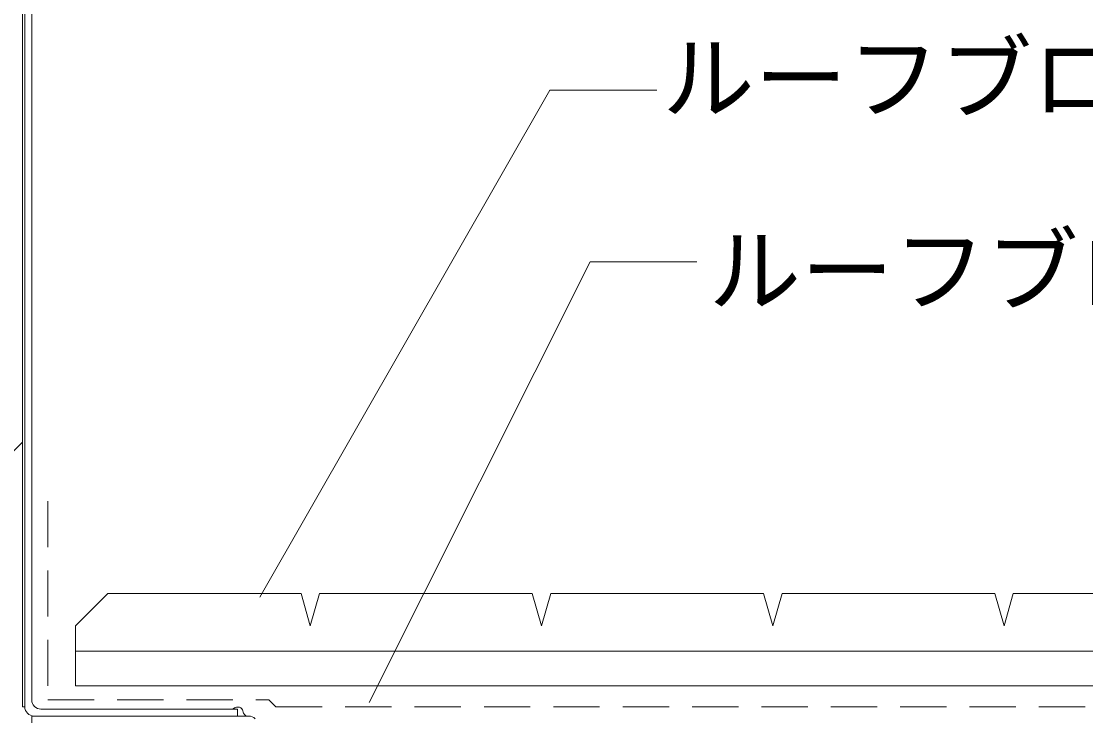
# Model space of a CAD drawing. Units: millimetres, scale not verified. Extents: x -675 to 675, y -471 to 460.
# Drawn here: x -268.6 to -38.5, y -179.3 to -28.4 of the extents above; entities that cross this region are included whole.
import ezdxf
from ezdxf.enums import TextEntityAlignment as Align

# ---------------------------------------------------------------- set-up
doc = ezdxf.new("R2010")
doc.units = ezdxf.units.MM
doc.header["$LTSCALE"] = 5
doc.linetypes.add('DASHED2', pattern=[3, 2, -1])
for name, color, linetype, lineweight in [('1-2_ハッチング', 5, 'Continuous', 9), ('1-3_断熱材', 7, 'Continuous', 9), ('1-4_リベットルーフ', 3, 'Continuous', 9), ('1-A_元図・躯体', 7, 'Continuous', 9), ('1-B_その他', 7, 'Continuous', 9), ('E-0', 7, 'Continuous', 9)]:
    doc.layers.add(name, color=color, linetype=linetype, lineweight=lineweight)
doc.styles.add('ＭＳ ゴシック', font='')
doc.styles.get('ＭＳ ゴシック').set_extended_font_data('MS Gothic')

msp = doc.modelspace()

# ---------------------------------------------------------------- linework, layer by layer
at = {"layer": '1-2_ハッチング', "color": 7}
for p, q in [((-268.37, 171.81), (-268.37, -176.69)), ((-267.87, -176.69), (-267.87, 171.81)), ((-268.37, -176.69), (-267.87, -176.69))]:
    msp.add_line(p, q, dxfattribs=at)
at = {"layer": '1-3_断熱材', "color": 1, "linetype": 'DASHED2'}
msp.add_lwpolyline([(-262.87, -132.194), (-262.87, -175.19), (-215.061, -175.19), (-213.561, -176.69), (149.63, -176.69)], dxfattribs=at)
at = {"layer": '1-4_リベットルーフ'}
for p, q in [((-267.87, 171.594), (-267.87, -176.69)), ((-266.37, 171.271), (-266.37, -175.19)), ((-264.37, -177.19), (-221.87, -177.19)), ((-221.87, -177.19), (-221.87, -178.69)), ((-219.461, -178.69), (-266.37, -178.69)), ((-266.37, -180.19), (-266.37, -178.69))]:
    msp.add_line(p, q, dxfattribs=at)
msp.add_lwpolyline([(-222.906, -177.197), (-222.867, -177.171), (-222.8, -177.125), (-222.733, -177.08), (-222.664, -177.036), (-222.594, -176.994), (-222.523, -176.954), (-222.48, -176.932), (-222.396, -176.892), (-222.245, -176.833), (-222.089, -176.788), (-221.929, -176.76), (-221.768, -176.751), (-221.608, -176.763), (-221.516, -176.781), (-221.436, -176.803), (-221.303, -176.855), (-221.177, -176.924), (-221.061, -177.008), (-220.957, -177.105), (-220.869, -177.214), (-220.825, -177.282), (-220.786, -177.357), (-220.733, -177.491), (-220.69, -177.631), (-220.652, -177.773), (-220.613, -177.913), (-220.566, -178.049), (-220.532, -178.124), (-220.501, -178.181), (-220.441, -178.275), (-220.373, -178.364), (-220.298, -178.45), (-220.218, -178.534), (-220.136, -178.616), (-220.087, -178.663)], dxfattribs=at)
for centre, start, end in [((-265.87, -176.69), 180, 270), ((-264.37, -175.19), 180, 270), ((-219.461, -180.69), 45, 90)]:
    msp.add_arc(centre, 2, start, end, dxfattribs=at)
at = {"layer": '1-A_元図・躯体'}
msp.add_line((-418.37, -269.465), (-268.37, -119.465), dxfattribs=at)
at = {"layer": '1-B_その他'}
for p, q in [((-256.87, -159.19), (-249.87, -152.19)), ((-249.87, -152.19), (-208.12, -152.19)), ((-208.12, -152.19), (-206.12, -159.19)), ((-206.12, -159.19), (-204.12, -152.19)), ((-204.12, -152.19), (-158.12, -152.19)), ((-158.12, -152.19), (-156.12, -159.19)), ((-156.12, -159.19), (-154.12, -152.19)), ((-154.12, -152.19), (-108.12, -152.19)), ((-108.12, -152.19), (-106.12, -159.19)), ((-106.12, -159.19), (-104.12, -152.19)), ((-104.12, -152.19), (-58.12, -152.19)), ((-58.12, -152.19), (-56.12, -159.19)), ((-56.12, -159.19), (-54.12, -152.19)), ((-54.12, -152.19), (-8.12, -152.19)), ((-256.87, -172.19), (-256.87, -159.19)), ((-256.87, -164.69), (144.63, -164.69)), ((-256.87, -172.19), (144.63, -172.19))]:
    msp.add_line(p, q, dxfattribs=at)
at = {"layer": 'E-0'}
for p, q in [((-217.073, -152.953), (-154.3, -43.319)), ((-154.3, -43.319), (-131.206, -43.319)), ((-193.389, -175.769), (-145.608, -80.446)), ((-145.608, -80.446), (-122.514, -80.446))]:
    msp.add_line(p, q, dxfattribs=at)

# ---------------------------------------------------------------- texts
at = {"layer": 'E-0', "style": 'ＭＳ ゴシック'}
for s, p in [('ルーフブロック', (-130.037, -52.406)), ('ルーフブロック用緩衝シート', (-120.009, -94.03))]:
    msp.add_text(s, height=14.66, dxfattribs=at).set_placement(p, align=Align.BOTTOM_LEFT)

doc.saveas('drawing.dxf')
